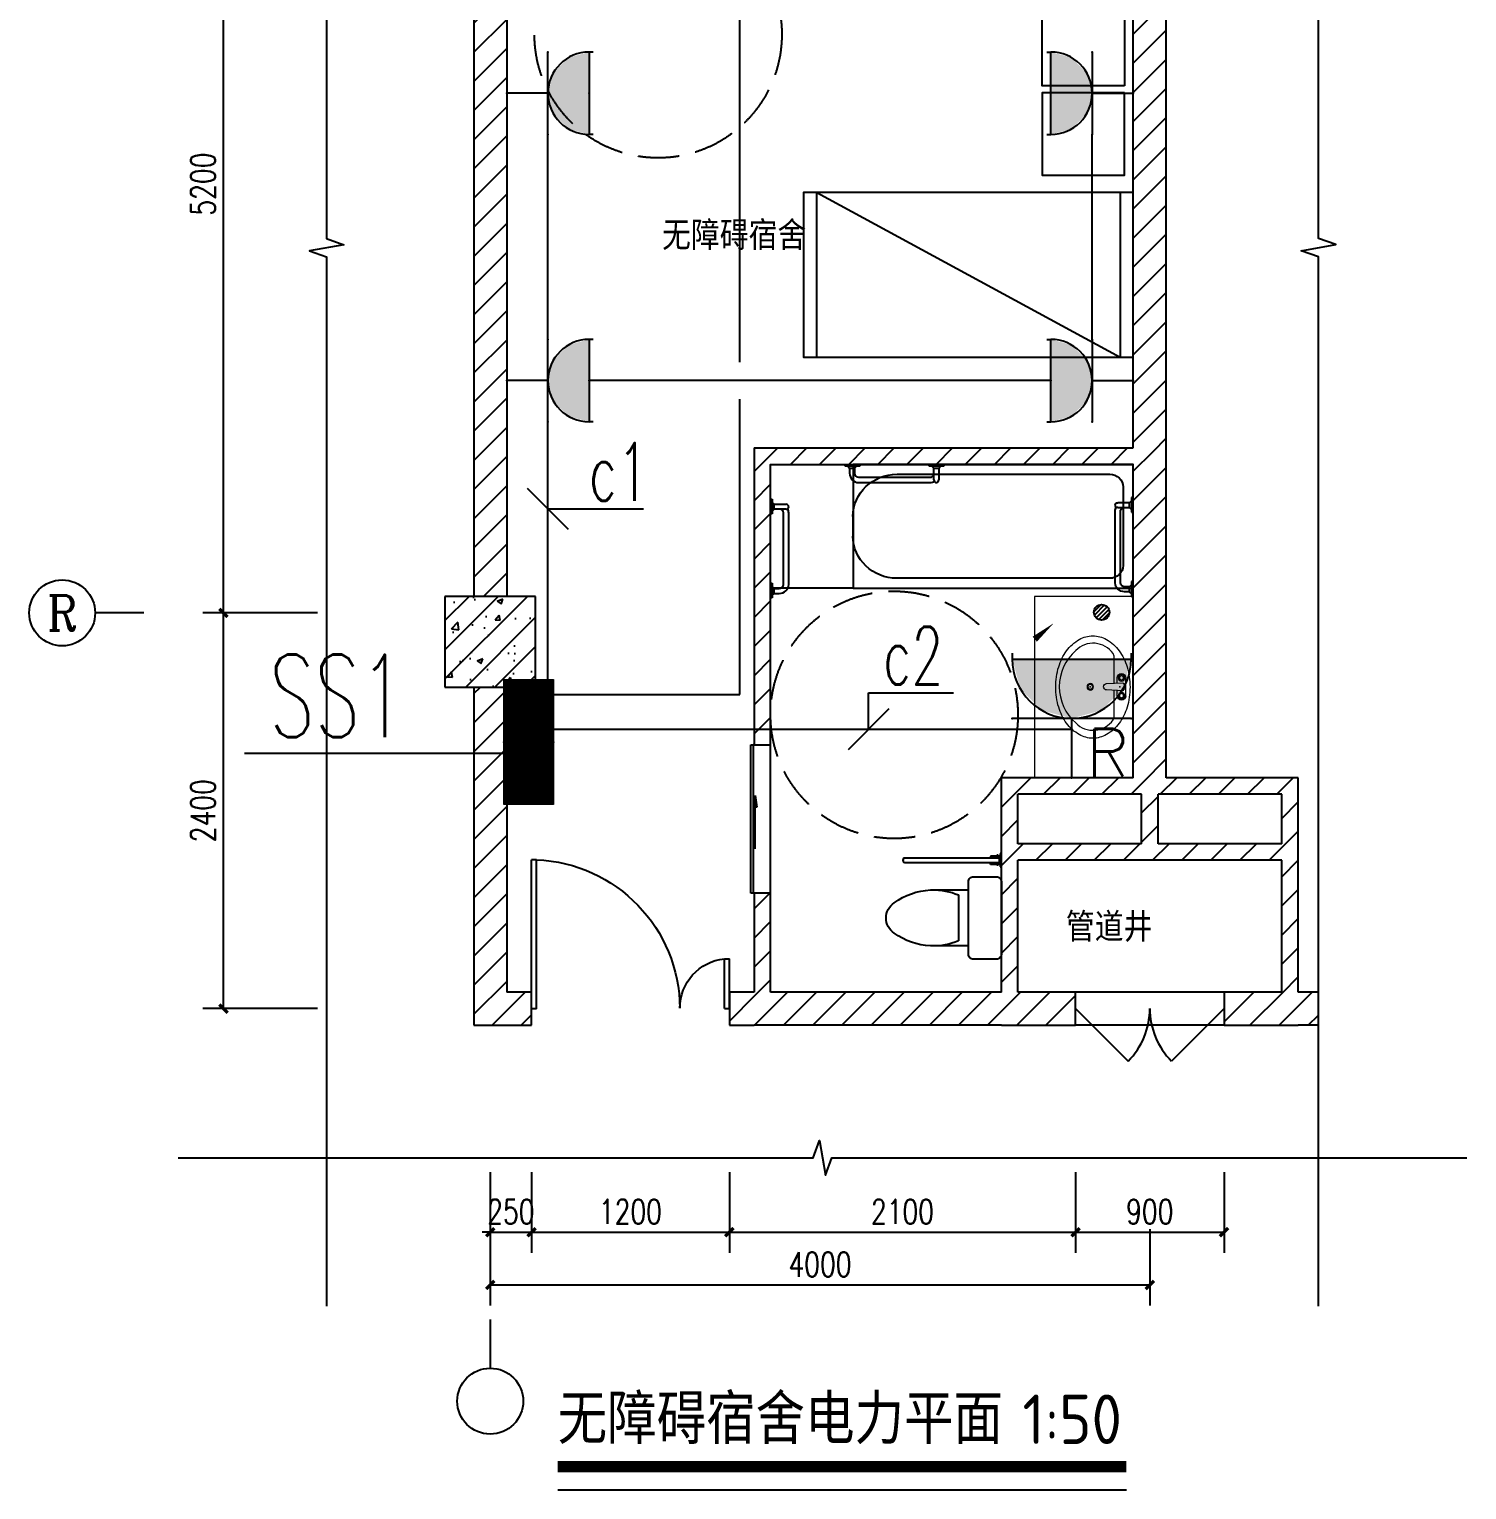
# Model space of a CAD drawing. Extents: x 1725663 to 4653551, y -550461 to 248782.
# Drawn here: x 2095478 to 2104196, y -62277 to -53420 of the extents above; entities that cross this region are included whole.
import ezdxf
from ezdxf.enums import TextEntityAlignment as Align

# ---------------------------------------------------------------- set-up
doc = ezdxf.new("R2010")
doc.units = 0
doc.header["$LTSCALE"] = 1000
doc.linetypes.add('DASH', pattern=[0.35, 0.25, -0.1])
for name, color, linetype in [('0-底图', 7, 'Continuous'), ('A-WALL-MSNW', 2, 'Continuous'), ('A-WALL-PATT', 252, 'Continuous'), ('AXIS', 3, 'Continuous'), ('AXIS_TEXT', 7, 'Continuous'), ('CLAYER', 7, 'Continuous'), ('COLUMN', 255, 'Continuous'), ('DIM-照明', 3, 'Continuous'), ('DIM-箱柜', 7, 'Continuous'), ('DIM_SYMB', 3, 'Continuous'), ('DOOR_FIRE', 4, 'Continuous'), ('EQUIP-动力', 3, 'Continuous'), ('EQUIP-插座', 3, 'Continuous'), ('EQUIP-箱柜', 3, 'Continuous'), ('EQUIP_地漏', 7, 'Continuous'), ('fur', 253, 'Continuous'), ('PUB_DIM', 3, 'Continuous'), ('PUB_HATCH', 8, 'Continuous'), ('PUB_TEXT', 7, 'Continuous'), ('TEL_SYMB', 3, 'Continuous'), ('WALL', 2, 'Continuous'), ('WINDOW', 4, 'Continuous'), ('WIRE-照明', 6, 'Continuous'), ('洁具', 213, 'Continuous')]:
    doc.layers.add(name, color=color, linetype=linetype)
doc.layers.add('LVTRY', color=6, linetype='Continuous', lineweight=9)
doc.styles.add('_TCH_AXIS', font='COMPLEX', dxfattribs={"bigfont": 'GBCBIG'})
doc.styles.add('_TCH_DIM_T3', font='SIMPLEX', dxfattribs={"width": 0.75, "bigfont": 'HZTXT'})
doc.styles.add('_TEL_DIM', font='SIMPLEX', dxfattribs={"width": 0.8, "height": 3.5, "bigfont": 'HZTXT'})
doc.styles.get("Standard").update_dxf_attribs({"font": 'geniso.shx', "bigfont": 'hztxt.shx'})
doc.dimstyles.new('_TCH_ARCH&&50', dxfattribs={"dimtxt": 148.75, "dimasz": 50, "dimexe": 125, "dimexo": 150, "dimgap": 50, "dimtad": 1, "dimdec": 0, "dimzin": 0, "dimdsep": 46, "dimtxsty": '_TCH_DIM_T3', "dimblk": 'ARCHTICK', "dimcen": 0.09, "dimclrt": 7, "dimazin": 2, "dimtfac": 1, "dimtdec": 0, "dimtix": 1, "dimtmove": 2, "dimatfit": 3, "dimfxl": 1, "dimtolj": 1, "dimtzin": 0, "dimarcsym": 0})
pattern_1 = [(45, (406116.53, 820827.46), (-88.388383, 88.388383), [])]

# ---------------------------------------------------------------- blocks, each defined once
blk = doc.blocks.new('$TwtSys$00000141')
for p, q in [((-94, 8), (-10, 92)), ((-94, 8), (-10, 92)), ((-87, -35), (35, 87)), ((-87, -35), (35, 87)), ((-66, -66), (66, 66)), ((-66, -66), (66, 66)), ((-32, -87), (88, 33)), ((-32, -87), (88, 33)), ((11, -92), (92, -11)), ((11, -92), (92, -11))]:
    blk.add_line(p, q)
blk.add_circle((0, 0), 94)
blk.add_circle((0, 0), 94)
blk = doc.blocks.new('_ArchTick')
at = {"color": 0, "linetype": 'ByBlock', "const_width": 0.4}
blk.add_lwpolyline([(-0.5, -0.5), (0.5, 0.5)], dxfattribs=at)
blk = doc.blocks.new('*D1317')
at = {"layer": 'Defpoints', "color": 0, "transparency": 16777216}
for p in [(1925396.6, -64441.5), (1925646.6, -64441.5), (1925646.6, -64955.2)]:
    blk.add_point(p, dxfattribs=at)
at = {"layer": 'PUB_DIM', "color": 0, "lineweight": -2, "transparency": 16777216}
for p, q in [((1925396.6, -64591.5), (1925396.6, -65080.2)), ((1925646.6, -64591.5), (1925646.6, -65080.2)), ((1925396.6, -64955.2), (1925346.6, -64955.2)), ((1925396.6, -64955.2), (1925646.6, -64955.2)), ((1925646.6, -64955.2), (1925696.6, -64955.2))]:
    blk.add_line(p, q, dxfattribs=at)
at = {"layer": 'PUB_DIM', "color": 0, "lineweight": -2, "transparency": 16777216, "xscale": 50, "yscale": 50, "zscale": 50}
blk.add_blockref('_ArchTick', (1925396.6, -64955.2), dxfattribs=at)
at = {"layer": 'PUB_DIM', "color": 0, "lineweight": -2, "transparency": 16777216, "xscale": 50, "yscale": 50, "zscale": 50, "rotation": 180}
blk.add_blockref('_ArchTick', (1925646.6, -64955.2), dxfattribs=at)
at = {"layer": 'PUB_DIM', "color": 7, "transparency": 16777216, "insert": (1925521.6, -64830.8), "char_height": 148.75, "attachment_point": 5, "style": '_TCH_DIM_T3'}
blk.add_mtext('\\A1;250', dxfattribs=at)
blk = doc.blocks.new('*D1318')
at = {"layer": 'Defpoints', "color": 0, "transparency": 16777216}
for p in [(1925646.6, -64441.5), (1926846.6, -64441.5), (1926846.6, -64955.2)]:
    blk.add_point(p, dxfattribs=at)
at = {"layer": 'PUB_DIM', "color": 0, "lineweight": -2, "transparency": 16777216}
for p, q in [((1925646.6, -64591.5), (1925646.6, -65080.2)), ((1926846.6, -64591.5), (1926846.6, -65080.2)), ((1925646.6, -64955.2), (1926846.6, -64955.2))]:
    blk.add_line(p, q, dxfattribs=at)
at = {"layer": 'PUB_DIM', "color": 0, "lineweight": -2, "transparency": 16777216, "xscale": 50, "yscale": 50, "zscale": 50, "rotation": 180}
blk.add_blockref('_ArchTick', (1925646.6, -64955.2), dxfattribs=at)
at = {"layer": 'PUB_DIM', "color": 0, "lineweight": -2, "transparency": 16777216, "xscale": 50, "yscale": 50, "zscale": 50}
blk.add_blockref('_ArchTick', (1926846.6, -64955.2), dxfattribs=at)
at = {"layer": 'PUB_DIM', "color": 7, "transparency": 16777216, "insert": (1926246.6, -64830.8), "char_height": 148.75, "attachment_point": 5, "style": '_TCH_DIM_T3'}
blk.add_mtext('\\A1;1200', dxfattribs=at)
blk = doc.blocks.new('*D1319')
at = {"layer": 'Defpoints', "color": 0, "transparency": 16777216}
for p in [(1926846.6, -64441.5), (1928946.6, -64441.5), (1928946.6, -64955.2)]:
    blk.add_point(p, dxfattribs=at)
at = {"layer": 'PUB_DIM', "color": 0, "lineweight": -2, "transparency": 16777216}
for p, q in [((1926846.6, -64591.5), (1926846.6, -65080.2)), ((1928946.6, -64591.5), (1928946.6, -65080.2)), ((1926846.6, -64955.2), (1928946.6, -64955.2))]:
    blk.add_line(p, q, dxfattribs=at)
at = {"layer": 'PUB_DIM', "color": 0, "lineweight": -2, "transparency": 16777216, "xscale": 50, "yscale": 50, "zscale": 50, "rotation": 180}
blk.add_blockref('_ArchTick', (1926846.6, -64955.2), dxfattribs=at)
at = {"layer": 'PUB_DIM', "color": 0, "lineweight": -2, "transparency": 16777216, "xscale": 50, "yscale": 50, "zscale": 50}
blk.add_blockref('_ArchTick', (1928946.6, -64955.2), dxfattribs=at)
at = {"layer": 'PUB_DIM', "color": 7, "transparency": 16777216, "insert": (1927896.6, -64830.8), "char_height": 148.75, "attachment_point": 5, "style": '_TCH_DIM_T3'}
blk.add_mtext('\\A1;2100', dxfattribs=at)
blk = doc.blocks.new('*D1320')
at = {"layer": 'Defpoints', "color": 0, "transparency": 16777216}
for p in [(1928946.6, -64441.5), (1929846.6, -64441.5), (1929846.6, -64955.2)]:
    blk.add_point(p, dxfattribs=at)
at = {"layer": 'PUB_DIM', "color": 0, "lineweight": -2, "transparency": 16777216}
for p, q in [((1928946.6, -64591.5), (1928946.6, -65080.2)), ((1929846.6, -64591.5), (1929846.6, -65080.2)), ((1928946.6, -64955.2), (1929846.6, -64955.2))]:
    blk.add_line(p, q, dxfattribs=at)
at = {"layer": 'PUB_DIM', "color": 0, "lineweight": -2, "transparency": 16777216, "xscale": 50, "yscale": 50, "zscale": 50, "rotation": 180}
blk.add_blockref('_ArchTick', (1928946.6, -64955.2), dxfattribs=at)
at = {"layer": 'PUB_DIM', "color": 0, "lineweight": -2, "transparency": 16777216, "xscale": 50, "yscale": 50, "zscale": 50}
blk.add_blockref('_ArchTick', (1929846.6, -64955.2), dxfattribs=at)
at = {"layer": 'PUB_DIM', "color": 7, "transparency": 16777216, "insert": (1929396.6, -64830.8), "char_height": 148.75, "attachment_point": 5, "style": '_TCH_DIM_T3'}
blk.add_mtext('\\A1;900', dxfattribs=at)
blk = doc.blocks.new('*D1327')
at = {"layer": 'Defpoints', "color": 0, "transparency": 16777216}
for p in [(1925396.6, -64786.3), (1929396.6, -64786.3), (1929396.6, -65274.8)]:
    blk.add_point(p, dxfattribs=at)
at = {"layer": 'PUB_DIM', "color": 0, "lineweight": -2, "transparency": 16777216}
for p, q in [((1925396.6, -64936.3), (1925396.6, -65399.8)), ((1929396.6, -64936.3), (1929396.6, -65399.8)), ((1925396.6, -65274.8), (1929396.6, -65274.8))]:
    blk.add_line(p, q, dxfattribs=at)
at = {"layer": 'PUB_DIM', "color": 0, "lineweight": -2, "transparency": 16777216, "xscale": 50, "yscale": 50, "zscale": 50, "rotation": 180}
blk.add_blockref('_ArchTick', (1925396.6, -65274.8), dxfattribs=at)
at = {"layer": 'PUB_DIM', "color": 0, "lineweight": -2, "transparency": 16777216, "xscale": 50, "yscale": 50, "zscale": 50}
blk.add_blockref('_ArchTick', (1929396.6, -65274.8), dxfattribs=at)
at = {"layer": 'PUB_DIM', "color": 7, "transparency": 16777216, "insert": (1927396.6, -65150.4), "char_height": 148.75, "attachment_point": 5, "style": '_TCH_DIM_T3'}
blk.add_mtext('\\A1;4000', dxfattribs=at)
blk = doc.blocks.new('*D1328')
at = {"layer": 'Defpoints', "color": 0, "transparency": 16777216}
for p in [(1923778.7, -61199.4), (1924498, -61199.4), (1924498, -63599.4)]:
    blk.add_point(p, dxfattribs=at)
at = {"layer": 'PUB_DIM', "color": 0, "lineweight": -2, "transparency": 16777216}
for p, q in [((1924348, -61199.4), (1923653.7, -61199.4)), ((1923778.7, -63599.4), (1923778.7, -61199.4)), ((1924348, -63599.4), (1923653.7, -63599.4))]:
    blk.add_line(p, q, dxfattribs=at)
at = {"layer": 'PUB_DIM', "color": 0, "lineweight": -2, "transparency": 16777216, "xscale": 50, "yscale": 50, "zscale": 50}
for p, rotation in [((1923778.7, -61199.4), 90), ((1923778.7, -63599.4), 270)]:
    blk.add_blockref('_ArchTick', p, dxfattribs=dict(at, rotation=rotation))
at = {"layer": 'PUB_DIM', "color": 7, "transparency": 16777216, "insert": (1923654.3, -62399.4), "char_height": 148.75, "attachment_point": 5, "rotation": 90, "style": '_TCH_DIM_T3'}
blk.add_mtext('\\A1;2400', dxfattribs=at)
blk = doc.blocks.new('*D1329')
at = {"layer": 'Defpoints', "color": 0, "transparency": 16777216}
for p in [(1923778.7, -55999.4), (1924498, -55999.4), (1924498, -61199.4)]:
    blk.add_point(p, dxfattribs=at)
at = {"layer": 'PUB_DIM', "color": 0, "lineweight": -2, "transparency": 16777216}
for p, q in [((1924348, -55999.4), (1923653.7, -55999.4)), ((1923778.7, -61199.4), (1923778.7, -55999.4)), ((1924348, -61199.4), (1923653.7, -61199.4))]:
    blk.add_line(p, q, dxfattribs=at)
at = {"layer": 'PUB_DIM', "color": 0, "lineweight": -2, "transparency": 16777216, "xscale": 50, "yscale": 50, "zscale": 50}
for p, rotation in [((1923778.7, -55999.4), 90), ((1923778.7, -61199.4), 270)]:
    blk.add_blockref('_ArchTick', p, dxfattribs=dict(at, rotation=rotation))
at = {"layer": 'PUB_DIM', "color": 7, "transparency": 16777216, "insert": (1923654.3, -58599.4), "char_height": 148.75, "attachment_point": 5, "rotation": 90, "style": '_TCH_DIM_T3'}
blk.add_mtext('\\A1;5200', dxfattribs=at)
blk = doc.blocks.new('$DorLib2D$00000116')
at = {"color": 0}
for p, q in [((-0.5, 0), (-0.1464, 0.3536)), ((0.5, 0), (0.1464, 0.3536))]:
    blk.add_line(p, q, dxfattribs=at)
for centre, start, end in [((-0.5, 0), 0, 45), ((0.5, 0), 135, 180)]:
    blk.add_arc(centre, 0.5, start, end, dxfattribs=at)
blk = doc.blocks.new('$plan$00002936')
at = {"layer": '洁具'}
for p, q in [((-44.8, 0), (44.8, 0)), ((44.8, 0), (44.8, -10.3)), ((-555.2, 0), (-465.5, 0)), ((-555.2, -10.3), (-555.2, 0)), ((-465.5, -10.3), (-555.2, -10.3)), ((-538.5, -10.3), (-527.3, -22.3)), ((-527.3, -22.3), (-497.4, -22.3)), ((-527.3, -22.3), (-527.3, -52.7)), ((-497.4, -22.3), (-486.1, -10.3)), ((-497.4, -22.3), (-497.4, -52.7)), ((-473.9, -77.9), (-38.4, -77.9)), ((-465.5, 0), (-465.5, -10.3)), ((-44.8, -10.3), (-44.8, 0)), ((44.8, -10.3), (-44.8, -10.3)), ((-28.1, -10.3), (-16.9, -22.3)), ((-16.9, -22.3), (13, -22.3)), ((-16.9, -94), (-16.9, -22.3)), ((13, -22.3), (24.3, -10.3)), ((13, -22.3), (13, -94)), ((-473.9, -110), (-38.4, -110)), ((-1.9, -110), (-1.9, -110))]:
    blk.add_line(p, q, dxfattribs=at)
for centre, major_axis, start_param, end_param in [((-473.9, -52.7), (0, 57.3), 1.570798, 3.141592), ((-473.9, -52.7), (0, 25.2), 1.570801, 3.141589), ((-38.4, -52.7), (0, 25.2), 3.141577, 4.303054), ((-38.4, -52.7), (0, 57.3), 3.141596, 3.619177), ((-1.9, -94), (0, 16), 1.570785, 3.141583), ((-1.9, -94), (0, 16), 3.141592, 4.71239)]:
    blk.add_ellipse(centre, major_axis=major_axis, ratio=0.931835, start_param=start_param, end_param=end_param, dxfattribs=at)
blk = doc.blocks.new('$DorLib2D$00000225')
at = {"color": 0}
for p, q in [((0.475, -0.0014), (0.475, 0.7521)), ((0.475, 0.7521), (0.5, 0.7521)), ((0.5, -0.0014), (0.5, 0.7521)), ((-0.5, 0), (-0.5, 0.252)), ((-0.475, 0.252), (-0.5, 0.252)), ((-0.475, 0), (-0.475, 0.252)), ((-0.475, 0), (-0.5, 0)), ((0.475, -0.0014), (0.5, -0.0014))]:
    blk.add_line(p, q, dxfattribs=at)
for centre, radius, start, end in [((0.5046, -0.0019), 0.7546, 92.24927, 179.72377), ((-0.5008, 0.0026), 0.2508, 359.78987, 84.09744)]:
    blk.add_arc(centre, radius, start, end, dxfattribs=at)
blk = doc.blocks.new('$lvtry$00000196')
at = {"color": 0}
for points in [[(219.4, -384.7, 0.106486), (288.5, -307.6, 0.130324), (310.3, -225.4, 0.130324), (288.5, -143.1, 0.106486), (219.4, -66, 0.084172), (122.7, -18.1, 0.073176), (0, 0, 0.073176), (-122.7, -18.1, 0.084172), (-219.4, -66, 0.106486), (-288.5, -143.1, 0.130324), (-310.3, -225.4, 0.130324), (-288.5, -307.6, 0.106486), (-219.4, -384.7, 0.084172), (-122.7, -432.7, 0.073176), (0, -450.7, 0.073176), (122.7, -432.7, 0.084172)], [(-21.8, -44.3), (-17.3, -142, 1), (21, -142), (25.6, -44.3, 0.493794)]]:
    blk.add_lwpolyline(points, format="xyb", close=True, dxfattribs=at)
for points in [[(-52.4, -25.1), (56.2, -25.1)], [(-52.4, -78), (-20.3, -78)], [(24, -78), (56.2, -78)]]:
    blk.add_lwpolyline(points, dxfattribs=at)
for points in [[(-217.8, -329.4, -0.467303), (-199.2, -102.7, -0.154885), (-179, -96.3), (-17.3, -96.3, -0.154885)], [(21, -96.3), (182.8, -96.3, -0.154885), (203, -102.7, -0.467303), (221.6, -329.4, -0.210278), (1.9, -429.5, -0.210278), (-217.8, -329.4, -0.467303)]]:
    blk.add_lwpolyline(points, format="xyb", dxfattribs=at)
for centre, radius in [((-52.4, -51.6), 19.4), ((-52.4, -51.6), 12.6), ((56.2, -51.6), 19.4), ((56.2, -51.6), 12.6), ((1.9, -241), 19.7), ((1.9, -241), 14.7)]:
    blk.add_circle(centre, radius, dxfattribs=at)
for centre, start, end in [((-52.4, -51.6), 90, 270), ((56.2, -51.6), 270, 90)]:
    blk.add_arc(centre, 26.5, start, end, dxfattribs=at)
for p in [(1.9, -62.4), (1.9, -241)]:
    blk.add_point(p, dxfattribs=at)
blk = doc.blocks.new('$plan$00002967')
at = {"layer": '洁具'}
for p, q in [((1348.8, -59.7), (134, -59.7)), ((58.6, -136.4), (58.6, -613.6)), ((1599.9, -434.7), (1599.9, -315.3)), ((134, -690.3), (1348.8, -690.3))]:
    blk.add_line(p, q, dxfattribs=at)
blk.add_lwpolyline([(0, -750), (0, 0), (1599.9, 0), (1599.9, -750)], close=True, dxfattribs=at)
for centre, major_axis, start_param, end_param in [((134, -136.4), (0, 76.7), 0, 1.570796), ((1348.8, -315.3), (0, 255.7), -1.570796, 0), ((201, -375), (0, 42.6), 1.570796326795708, 7.853981633975295), ((1348.8, -434.7), (0, 255.7), 3.141593, 4.712389), ((134, -613.6), (0, 76.7), 1.570796, 3.141593)]:
    blk.add_ellipse(centre, major_axis=major_axis, ratio=0.98237, start_param=start_param, end_param=end_param, dxfattribs=at)
blk = doc.blocks.new('$plan$00002937')
at = {"layer": '洁具'}
for p, q in [((-12.4, 13.3), (-585, 13.3)), ((-67, 25.5), (-67, 16.3)), ((-8.3, 25.5), (-67, 25.5)), ((-67, 16.3), (-8.3, 16.3)), ((-27.9, 30.5), (-27.9, 25.5)), ((-19.7, 30.5), (-27.9, 30.5)), ((-27.9, 25.5), (-19.7, 25.5)), ((-19.7, 25.5), (-19.7, 30.5)), ((-12.4, -13.3), (-12.4, 13.3)), ((-8.3, 40), (-8.3, -40)), ((0, 40), (-8.3, 40)), ((-8.3, 16.3), (-8.3, 25.5)), ((0, -40), (0, 40)), ((-585, -13.3), (-12.4, -13.3)), ((-67, -25.5), (-67, -16.3)), ((-67, -16.3), (-8.3, -16.3)), ((-8.3, -25.5), (-67, -25.5)), ((-27.9, -30.5), (-27.9, -25.5)), ((-27.9, -25.5), (-19.7, -25.5)), ((-19.7, -30.5), (-27.9, -30.5)), ((-19.7, -25.5), (-19.7, -30.5)), ((-8.3, -16.3), (-8.3, -25.5)), ((-8.3, -40), (0, -40))]:
    blk.add_line(p, q, dxfattribs=at)
blk.add_ellipse((-585, 0), major_axis=(0, -13.3), ratio=0.97507, start_param=3.141592, end_param=6.283185, dxfattribs=at)
blk = doc.blocks.new('$plan$00002826')
at = {"layer": '洁具', "color": 7}
blk.add_line((-260.4, -139.7), (-260.4, 139.7), dxfattribs=at)
at = {"layer": '洁具'}
blk.add_line((-200, 169.7), (-200, -169.7), dxfattribs=at)
blk.add_lwpolyline([(-650.1, 91.6, 0.537872), (-650.1, -91.6, 0.149947), (-430.4, -169.7), (-200, -169.7), (-200, -220, 0.414214), (-170, -250), (-30, -250, 0.414214), (0, -220), (0, 220, 0.414214), (-30, 250), (-170, 250, 0.414214), (-200, 220), (-200, 169.7), (-430.4, 169.7, 0.149947)], format="xyb", close=True, dxfattribs=at)
at = {"layer": '洁具', "color": 7}
for centre, start, end in [((-412.8, -227.4), 67.45048, 91.47253), ((-412.8, 227.4), 268.63393, 292.54952)]:
    blk.add_arc(centre, 397.5, start, end, dxfattribs=at)
blk = doc.blocks.new('$DorLib2D$00000129')
at = {"color": 0, "linetype": 'Continuous'}
for p, q in [((-0.5, 0.545), (-0.5, 0.6866)), ((-0.5, 0.6866), (0.5, 0.6866)), ((0.5, 0.6866), (0.5, 0.545)), ((0.5, 0.545), (-0.5, 0.545)), ((-0.5, 0.5), (-0.5, 0.545)), ((0.5, 0.5), (0.5, 0.545)), ((-0.2, 0.4375), (0.1584, 0.4375)), ((0.1584, 0.4375), (0.0804, 0.3408)), ((0.0804, 0.3408), (0.0804, 0.4375))]:
    blk.add_line(p, q, dxfattribs=at)
blk = doc.blocks.new('$plan$00002356')
at = {"layer": 'fur'}
for p, q in [((0, -1920), (1000, -80)), ((0, -80), (1000, -80)), ((1000, -1920), (0, -1920))]:
    blk.add_line(p, q, dxfattribs=at)
blk.add_lwpolyline([(0, 0), (0, -2000), (1000, -2000), (1000, 0)], close=True, dxfattribs=at)
blk = doc.blocks.new('$equip$00001237')
for p, q in [((-0.5, 1.05), (-0.5, 1)), ((-0.5, 1), (0.5, 1)), ((0.5, 1.05), (0.5, 1)), ((0.5, 0.5), (-0.5, 0.5)), ((0, 0.5), (0, 0))]:
    blk.add_line(p, q)
blk.add_arc((0, 1), 0.5, 180, 0)
for p in [(0, 1), (-0.5, 0.5), (0.5, 0.5), (0, 0)]:
    blk.add_point(p)
for points in [[(0.433, 0.75), (-0.433, 0.75), (0.5, 1), (-0.5, 1)], [(0.25, 0.567), (-0.25, 0.567), (0.433, 0.75), (-0.433, 0.75)], [(0, 0.5), (0, 0.5), (0.25, 0.567), (-0.25, 0.567)]]:
    blk.add_solid(points)
at = {"flags": 9}
blk.add_attdef('A', (0, 0), '', height=0.00002, dxfattribs=at)
blk = doc.blocks.new('$equip$00001764')
for p, q in [((-0.5, 1.05), (-0.5, 1)), ((-0.5, 1), (0.5, 1)), ((0.5, 1.05), (0.5, 1)), ((0.5, 0.5), (-0.5, 0.5)), ((0, 0.5), (0, 0))]:
    blk.add_line(p, q)
blk.add_arc((0, 1), 0.5, 180, 0)
for p in [(-0.5, 0.5), (0.5, 0.5), (0, 0)]:
    blk.add_point(p)
for points in [[(0.433, 0.75), (-0.433, 0.75), (0.5, 1), (-0.5, 1)], [(0.25, 0.567), (-0.25, 0.567), (0.433, 0.75), (-0.433, 0.75)], [(0, 0.5), (0, 0.5), (0.25, 0.567), (-0.25, 0.567)]]:
    blk.add_solid(points)
at = {"color": 7, "style": '_TEL_DIM'}
blk.add_attdef('$TEXT$', text='', height=0.4, dxfattribs=at).set_placement((0.303, 0.211), align=Align.MIDDLE_CENTER)
at = {"color": 7, "style": '_TEL_DIM', "flags": 1}
blk.add_attdef('A', text='', height=0.00002, dxfattribs=at).set_placement((0, 0), align=Align.MIDDLE_CENTER)
blk = doc.blocks.new('*X490')
at = {"color": 0}
for p, q in [((-250, 32.8), (-82.8, 200)), ((-250, 68.2), (-118.2, 200)), ((-250, 103.6), (-153.6, 200)), ((-250, 138.9), (-188.9, 200)), ((-250, 174.3), (-224.3, 200)), ((-247.5, 0), (-47.5, 200)), ((-212.1, 0), (-12.1, 200)), ((-176.8, 0), (23.2, 200)), ((-141.4, 0), (58.6, 200)), ((-106.1, 0), (93.9, 200)), ((-70.7, 0), (129.3, 200)), ((-35.4, 0), (164.6, 200)), ((0, 0), (200, 200)), ((35.4, 0), (235.4, 200)), ((70.7, 0), (250, 179.3)), ((106.1, 0), (250, 143.9)), ((141.4, 0), (250, 108.6)), ((176.8, 0), (250, 73.2)), ((212.1, 0), (250, 37.9)), ((247.5, 0), (250, 2.5))]:
    blk.add_line(p, q, dxfattribs=at)
blk = doc.blocks.new('$equip$00002943')
for p, q in [((-0.75, 0.6), (-0.75, 0)), ((0.75, 0.6), (-0.75, 0.6)), ((0.75, 0), (0.75, 0.6)), ((-0.75, 0), (0.75, 0))]:
    blk.add_line(p, q)
for points, const_width in [([(-0.75, 0.3), (0.75, 0.3)], 0.6), ([(-0.75, 0.6), (-0.75, 0), (0.75, 0), (0.75, 0.6), (-0.75, 0.6), (-0.75, 0)], 0.02)]:
    blk.add_lwpolyline(points, dxfattribs=dict(const_width=const_width))
for p in [(0, 0.6), (-0.75, 0.3), (0.75, 0.3), (0, 0)]:
    blk.add_point(p)
at = {"xscale": 0.00300000000061118, "yscale": 0.00300000000061118, "zscale": 0.00300000000061118}
blk.add_blockref('*X490', (0, 0), dxfattribs=at)
at = {"color": 7, "style": '_TEL_DIM', "flags": 1}
for tag in ['A', 'REMARK']:
    blk.add_attdef(tag, text='', height=0.00002, dxfattribs=at).set_placement((0, 0), align=Align.MIDDLE_CENTER)
blk = doc.blocks.new('gfhjgj')
at = {"layer": 'A-WALL-PATT'}
h = blk.add_hatch(dxfattribs=at)
h.set_pattern_fill('普通砖', color=256, scale=50, style=0)
h.set_pattern_definition(pattern_1)
h.paths.add_polyline_path([(1929363.2, -60232.7), (1929496.6, -60199.4), (1929496.6, -56149.4), (1929396.6, -56032.7), (1929296.6, -56149.4), (1929296.6, -60199.4)])
h = blk.add_hatch(dxfattribs=at)
h.set_pattern_fill('普通砖', color=256, scale=50, style=0)
h.set_pattern_definition(pattern_1)
h.paths.add_polyline_path([(1925296.6, -61099.4), (1925496.6, -61099.4), (1925496.6, -56449.4), (1925296.6, -56449.4)])
h = blk.add_hatch(dxfattribs=at)
h.set_pattern_fill('普通砖', color=256, scale=50, style=0)
h.set_pattern_definition(pattern_1)
h.paths.add_polyline_path([(1926996.6, -60199.4), (1927096.6, -60299.4), (1929296.6, -60299.4), (1929363.2, -60232.7), (1929296.6, -60199.4)])
h = blk.add_hatch(dxfattribs=at)
h.set_pattern_fill('普通砖', color=256, scale=50, style=0)
h.set_pattern_definition(pattern_1)
h.paths.add_polyline_path([(1926996.6, -60199.4), (1926996.6, -61999.4), (1927096.6, -61999.4), (1927096.6, -60299.4)])
h = blk.add_hatch(dxfattribs=at)
h.set_pattern_fill('普通砖', color=256, scale=50, style=0)
h.set_pattern_definition(pattern_1)
h.paths.add_polyline_path([(1929396.6, -62249.4), (1929496.6, -62199.4), (1929496.6, -60199.4), (1929363.2, -60232.7), (1929296.6, -60299.4), (1929296.6, -62199.4)])
h = blk.add_hatch(dxfattribs=at)
h.set_pattern_fill('普通砖', color=256, scale=50, style=0)
h.set_pattern_definition(pattern_1)
h.paths.add_polyline_path([(1925496.6, -61649.4), (1925296.6, -61649.4), (1925296.6, -63699.4), (1925496.6, -63499.4)])
h = blk.add_hatch(dxfattribs=at)
h.set_pattern_fill('普通砖', color=256, scale=50, style=0)
h.set_pattern_definition(pattern_1)
h.paths.add_polyline_path([(1929396.6, -62249.4), (1929296.6, -62199.4), (1928496.6, -62199.4), (1928596.6, -62299.4), (1929346.6, -62299.4)])
h = blk.add_hatch(dxfattribs=at)
h.set_pattern_fill('普通砖', color=256, scale=50, style=0)
h.set_pattern_definition(pattern_1)
h.paths.add_polyline_path([(1928563.2, -62666), (1928596.6, -62599.4), (1928596.6, -62299.4), (1928496.6, -62199.4), (1928496.6, -62699.4)])
h = blk.add_hatch(dxfattribs=at)
h.set_pattern_fill('普通砖', color=256, scale=50, style=0)
h.set_pattern_definition(pattern_1)
h.paths.add_polyline_path([(1929396.6, -62632.7), (1929446.6, -62599.4), (1929446.6, -62299.4), (1929396.6, -62249.4), (1929346.6, -62299.4), (1929346.6, -62599.4)])
h = blk.add_hatch(dxfattribs=at)
h.set_pattern_fill('普通砖', color=256, scale=50, style=0)
h.set_pattern_definition(pattern_1)
h.paths.add_polyline_path([(1930196.6, -62299.4), (1930296.6, -62199.4), (1929496.6, -62199.4), (1929396.6, -62249.4), (1929446.6, -62299.4)])
h = blk.add_hatch(dxfattribs=at)
h.set_pattern_fill('普通砖', color=256, scale=50, style=0)
h.set_pattern_definition(pattern_1)
h.paths.add_polyline_path([(1930229.9, -62666), (1930296.6, -62699.4), (1930296.6, -62199.4), (1930196.6, -62299.4), (1930196.6, -62599.4)])
h = blk.add_hatch(dxfattribs=at)
h.set_pattern_fill('普通砖', color=256, scale=50, style=0)
h.set_pattern_definition(pattern_1)
h.paths.add_polyline_path([(1929396.6, -62632.7), (1929346.6, -62599.4), (1928596.6, -62599.4), (1928563.2, -62666), (1928596.6, -62699.4), (1929396.6, -62699.4)])
h = blk.add_hatch(dxfattribs=at)
h.set_pattern_fill('普通砖', color=256, scale=50, style=0)
h.set_pattern_definition(pattern_1)
h.paths.add_polyline_path([(1930229.9, -62666), (1930196.6, -62599.4), (1929446.6, -62599.4), (1929396.6, -62632.7), (1929396.6, -62699.4), (1930196.6, -62699.4)])
h = blk.add_hatch(dxfattribs=at)
h.set_pattern_fill('普通砖', color=256, scale=50, style=0)
h.set_pattern_definition(pattern_1)
h.paths.add_polyline_path([(1928529.9, -63566), (1928596.6, -63499.4), (1928596.6, -62699.4), (1928563.2, -62666), (1928496.6, -62699.4), (1928496.6, -63499.4)])
h = blk.add_hatch(dxfattribs=at)
h.set_pattern_fill('普通砖', color=256, scale=50, style=0)
h.set_pattern_definition(pattern_1)
h.paths.add_polyline_path([(1930263.2, -63566), (1930296.6, -63499.4), (1930296.6, -62699.4), (1930229.9, -62666), (1930196.6, -62699.4), (1930196.6, -63499.4)])
h = blk.add_hatch(dxfattribs=at)
h.set_pattern_fill('普通砖', color=256, scale=50, style=0)
h.set_pattern_definition(pattern_1)
h.paths.add_polyline_path([(1927096.6, -63499.4), (1927096.6, -62899.4), (1926996.6, -62899.4), (1926996.6, -63499.4), (1927029.9, -63566)])
h = blk.add_hatch(dxfattribs=at)
h.set_pattern_fill('普通砖', color=256, scale=50, style=0)
h.set_pattern_definition(pattern_1)
h.paths.add_polyline_path([(1925296.6, -63699.4), (1925646.6, -63699.4), (1925646.6, -63499.4), (1925496.6, -63499.4)])
h = blk.add_hatch(dxfattribs=at)
h.set_pattern_fill('普通砖', color=256, scale=50, style=0)
h.set_pattern_definition(pattern_1)
h.paths.add_polyline_path([(1926996.6, -63499.4), (1926846.6, -63499.4), (1926846.6, -63699.4), (1926996.6, -63699.4), (1927029.9, -63566)])
h = blk.add_hatch(dxfattribs=at)
h.set_pattern_fill('普通砖', color=256, scale=50, style=0)
h.set_pattern_definition(pattern_1)
h.paths.add_polyline_path([(1928529.9, -63566), (1928496.6, -63499.4), (1927096.6, -63499.4), (1927029.9, -63566), (1926996.6, -63699.4), (1928496.6, -63699.4)])
h = blk.add_hatch(dxfattribs=at)
h.set_pattern_fill('普通砖', color=256, scale=50, style=0)
h.set_pattern_definition(pattern_1)
h.paths.add_polyline_path([(1928496.6, -63699.4), (1928946.6, -63699.4), (1928946.6, -63499.4), (1928596.6, -63499.4), (1928529.9, -63566)])
h = blk.add_hatch(dxfattribs=at)
h.set_pattern_fill('普通砖', color=256, scale=50, style=0)
h.set_pattern_definition(pattern_1)
h.paths.add_polyline_path([(1930196.6, -63499.4), (1929846.6, -63499.4), (1929846.6, -63699.4), (1930296.6, -63699.4), (1930263.2, -63566)])
h = blk.add_hatch(dxfattribs=at)
h.set_pattern_fill('普通砖', color=256, scale=50, style=0)
h.set_pattern_definition(pattern_1)
h.paths.add_polyline_path([(1930418.9, -63499.4), (1930296.6, -63499.4), (1930263.2, -63566), (1930296.6, -63699.4), (1930418.9, -63699.4)])
at = {"layer": 'PUB_HATCH'}
h = blk.add_hatch(dxfattribs=at)
h.set_pattern_fill('钢筋混凝土', color=256, scale=50, style=0)
h.set_pattern_definition([(45, (406116.53, 820737.71), (-88.388348, 88.388348), []), (50, (406116.53, 820737.7), (358.63009, -31.376067), [37.5, -412.5]), (355, (406116.53, 820737.7), (-69.37567, 376.09607), [30, -330]), (100.4514, (406146.4, 820735.1), (289.25469, 344.71977), [31.870095, -350.571056]), (46.1842, (406116.53, 820837.7), (533.62052, -82.75951), [56.25, -618.75]), (96.6356, (406161, 820830.8), (467.33135, 487.05894), [47.80514, -525.8565]), (351.1842, (406116.53, 820837.7), (467.33097, 487.0593), [45, -495]), (21, (406166.53, 820812.7), (298.453526, -201.309445), [37.5, -412.5]), (326, (406166.53, 820812.7), (121.657666, 362.57502), [30, -330]), (71.4514, (406191.4, 820795.93), (420.111314, 161.26525), [31.870095, -350.571056]), (37.5, (406116.53, 820737.71), (6.079928, 166.446927), [0, -326, 0, -335, 0, -331.25]), (7.5, (406116.53, 820737.7), (131.534769, 197.205856), [0, -191, 0, -318.5, 0, -126.25]), (327.5, (406005.03, 820737.71), (266.911218, -11.277436), [0, -125, 0, -390, 0, -517.5]), (317.5, (405955.03, 820737.7), (291.593085, 50.05249), [0, -162.5, 0, -259, 0, -367.5])])
h.paths.add_polyline_path([(1925671.6, -61099.4), (1925121.6, -61099.4), (1925121.6, -61649.4), (1925671.6, -61649.4)])
for points in [[(1929243.9, -58003.2), (1928743.9, -58003.2), (1928743.9, -57503.2), (1929243.9, -57503.2)], [(1929243.9, -58045.5), (1928743.9, -58045.5), (1928743.9, -58545.5), (1929243.9, -58545.5)]]:
    blk.add_lwpolyline(points, close=True)
at = {"linetype": 'DASH'}
blk.add_circle((1926414.8, -57690.5), 750, dxfattribs=at)
at = {"layer": 'A-WALL-MSNW', "color": 4, "linetype": 'DASH'}
blk.add_circle((1927846.6, -61818), 750, dxfattribs=at)
at = {"layer": 'AXIS'}
for p, q in [((1923296, -61199.4), (1923000.6, -61199.4)), ((1925396.6, -65484.2), (1925396.6, -65779.6))]:
    blk.add_line(p, q, dxfattribs=at)
for centre in [(1922800.6, -61199.4), (1925396.6, -65979.6)]:
    blk.add_circle(centre, 200, dxfattribs=at)
at = {"layer": 'COLUMN'}
for p, q in [((1925671.6, -61099.4), (1925121.6, -61099.4)), ((1925121.6, -61099.4), (1925121.6, -61649.4)), ((1925671.6, -61649.4), (1925671.6, -61099.4)), ((1925121.6, -61649.4), (1925671.6, -61649.4))]:
    blk.add_line(p, q, dxfattribs=at)
at = {"layer": 'DIM_SYMB'}
for points in [[(1924404.5, -52565.8), (1924404.5, -58928.9), (1924509.5, -58967.1), (1924299.5, -59004.1), (1924404.5, -59041.4), (1924404.5, -65404.4)], [(1930418.9, -65404.4), (1930418.9, -59041.4), (1930313.9, -59003.1), (1930523.9, -58966.1), (1930418.9, -58928.9), (1930418.9, -52565.8)], [(1923504.5, -64504.4), (1927355.5, -64504.4), (1927393.7, -64399.4), (1927430.7, -64609.4), (1927468, -64504.4), (1931318.9, -64504.4)]]:
    blk.add_lwpolyline(points, dxfattribs=at)
blk.add_lwpolyline([(1928304.9, -61690.6, 0, 0, 0), (1928813.7, -61262.2, 0, 40, 0), (1928699, -61358.8, 0, 0, 0)], format="xyseb", dxfattribs=at)
at = {"layer": 'DOOR_FIRE'}
for p, q in [((1929846.6, -63499.4), (1928946.6, -63499.4)), ((1929846.6, -63699.4), (1928946.6, -63699.4))]:
    blk.add_line(p, q, dxfattribs=at)
at = {"layer": 'LVTRY'}
blk.add_lwpolyline([(1929296.6, -62199.4), (1929296.6, -61099.4), (1928696.6, -61099.4), (1928696.6, -62199.4)], close=True, dxfattribs=at)
at = {"layer": 'WALL'}
for p, q in [((1929296.6, -60199.4), (1929296.6, -56149.4)), ((1929496.6, -60199.4), (1929496.6, -56149.4)), ((1925296.6, -56449.4), (1925296.6, -61099.4)), ((1925496.6, -56449.4), (1925496.6, -61099.4)), ((1926996.6, -60199.4), (1929296.6, -60199.4)), ((1926996.6, -60199.4), (1926996.6, -61999.4)), ((1929496.6, -62199.4), (1929496.6, -60199.4)), ((1927096.6, -60299.4), (1929296.6, -60299.4)), ((1927096.6, -61999.4), (1927096.6, -60299.4)), ((1929296.6, -62199.4), (1929296.6, -60299.4)), ((1925296.6, -61649.4), (1925296.6, -63699.4)), ((1925496.6, -61649.4), (1925496.6, -63499.4)), ((1926996.6, -61999.4), (1927096.6, -61999.4)), ((1929296.6, -62199.4), (1928496.6, -62199.4)), ((1928496.6, -62699.4), (1928496.6, -62199.4)), ((1930296.6, -62199.4), (1929496.6, -62199.4)), ((1930296.6, -62699.4), (1930296.6, -62199.4)), ((1929346.6, -62299.4), (1928596.6, -62299.4)), ((1928596.6, -62599.4), (1928596.6, -62299.4)), ((1929346.6, -62599.4), (1929346.6, -62299.4)), ((1930196.6, -62299.4), (1929446.6, -62299.4)), ((1929446.6, -62599.4), (1929446.6, -62299.4)), ((1930196.6, -62599.4), (1930196.6, -62299.4)), ((1929346.6, -62599.4), (1928596.6, -62599.4)), ((1930196.6, -62599.4), (1929446.6, -62599.4)), ((1928496.6, -63499.4), (1928496.6, -62699.4)), ((1929396.6, -62699.4), (1928596.6, -62699.4)), ((1928596.6, -63499.4), (1928596.6, -62699.4)), ((1930196.6, -62699.4), (1929396.6, -62699.4)), ((1930196.6, -63499.4), (1930196.6, -62699.4)), ((1930296.6, -63499.4), (1930296.6, -62699.4)), ((1927096.6, -62899.4), (1926996.6, -62899.4)), ((1926996.6, -62899.4), (1926996.6, -63499.4)), ((1927096.6, -63499.4), (1927096.6, -62899.4)), ((1925646.6, -63499.4), (1925496.6, -63499.4)), ((1925646.6, -63699.4), (1925646.6, -63499.4)), ((1926996.6, -63499.4), (1926846.6, -63499.4)), ((1926846.6, -63499.4), (1926846.6, -63699.4)), ((1928496.6, -63499.4), (1927096.6, -63499.4)), ((1928946.6, -63499.4), (1928596.6, -63499.4)), ((1928946.6, -63699.4), (1928946.6, -63499.4)), ((1930196.6, -63499.4), (1929846.6, -63499.4)), ((1929846.6, -63499.4), (1929846.6, -63699.4)), ((1930418.9, -63499.4), (1930296.6, -63499.4)), ((1930418.9, -63699.4), (1930418.9, -63499.4)), ((1925296.6, -63699.4), (1925646.6, -63699.4)), ((1926846.6, -63699.4), (1926996.6, -63699.4)), ((1928496.6, -63699.4), (1926996.6, -63699.4)), ((1928496.6, -63699.4), (1928946.6, -63699.4)), ((1929846.6, -63699.4), (1930296.6, -63699.4)), ((1930418.9, -63699.4), (1930296.6, -63699.4))]:
    blk.add_line(p, q, dxfattribs=at)
at = {"layer": 'WINDOW'}
blk.add_line((1927096.6, -62899.4), (1927096.6, -61999.4), dxfattribs=at)
at = {"layer": '洁具'}
blk.add_lwpolyline([(1927596.6, -61049.4), (1927096.6, -61049.4), (1927096.6, -60299.4), (1927596.6, -60299.4)], close=True, dxfattribs=at)
for name, p, rotation in [('$plan$00002356', (1929296.6, -58649.4), 270), ('$plan$00002936', (1927096.6, -60554), 90)]:
    blk.add_blockref(name, p, dxfattribs=dict(rotation=rotation))
for name, p in [('$plan$00002936', (1928103.6, -60299.4)), ('$plan$00002937', (1928496.6, -62699.4))]:
    blk.add_blockref(name, p)
at = {"xscale": 1.062551725044816, "yscale": -1.000000000000066, "rotation": 180}
blk.add_blockref('$plan$00002967', (1929296.6, -60299.4), dxfattribs=at)
at = {"yscale": -1, "rotation": 90}
blk.add_blockref('$plan$00002936', (1929296.6, -60544.2), dxfattribs=at)
at = {"yscale": -1}
blk.add_blockref('$plan$00002826', (1928496.6, -63049.4), dxfattribs=at)
at = {"layer": 'DOOR_FIRE', "xscale": 900, "yscale": 900, "zscale": 200, "rotation": 180}
blk.add_blockref('$DorLib2D$00000116', (1929396.6, -63599.4), dxfattribs=at)
at = {"layer": 'EQUIP_地漏', "xscale": 0.5, "yscale": 0.5, "zscale": 0.5, "rotation": 180}
blk.add_blockref('$TwtSys$00000141', (1929104.5, -61195.9), dxfattribs=at)
at = {"layer": 'LVTRY', "yscale": -1, "rotation": 90}
blk.add_blockref('$lvtry$00000196', (1929276.6, -61649.4), dxfattribs=at)
at = {"layer": 'WINDOW'}
for name, p, xscale, yscale, zscale, rotation in [('$DorLib2D$00000129', (1927046.6, -62449.4), 900, 100, 900, 90), ('$DorLib2D$00000225', (1926246.6, -63599.4), 1200, -1200, 1200, 180)]:
    blk.add_blockref(name, p, dxfattribs=dict(at, xscale=xscale, yscale=yscale, zscale=zscale, rotation=rotation))
at = {"layer": 'AXIS_TEXT', "color": 7, "style": '_TCH_AXIS'}
blk.add_text('R', height=212.6, dxfattribs=at).set_placement((1922709.4, -61305.7), (1922891.7, -61305.7), align=Align.FIT)
at = {"layer": 'CLAYER'}
blk.add_text('管道井', height=175, dxfattribs=at).set_placement((1928887.5, -63192.9))
at = {"layer": 'PUB_TEXT'}
blk.add_text('无障碍宿舍', height=175, dxfattribs=at).set_placement((1926438.3, -58999.1))
at = {"layer": 'PUB_DIM'}
for p1, p2, distance, picture, middle in [((1924498, -61199.4), (1924498, -55999.4), 719.3, '*D1329', (1923654.3, -58599.4)), ((1924498, -63599.4), (1924498, -61199.4), 719.3, '*D1328', (1923654.3, -62399.4)), ((1925396.6, -64441.5), (1925646.6, -64441.5), -513.7, '*D1317', (1925521.6, -64830.8)), ((1925646.6, -64441.5), (1926846.6, -64441.5), -513.7, '*D1318', (1926246.6, -64830.8)), ((1926846.6, -64441.5), (1928946.6, -64441.5), -513.7, '*D1319', (1927896.6, -64830.8)), ((1928946.6, -64441.5), (1929846.6, -64441.5), -513.7, '*D1320', (1929396.6, -64830.8)), ((1925396.6, -64786.3), (1929396.6, -64786.3), -488.4, '*D1327', (1927396.6, -65150.4))]:
    dim = blk.add_aligned_dim(p1=p1, p2=p2, distance=distance, dimstyle='_TCH_ARCH&&50', dxfattribs=at)
    dim.commit()
    dim.dimension.update_dxf_attribs({"geometry": picture, "text_midpoint": middle})

msp = doc.modelspace()

# ---------------------------------------------------------------- linework, layer by layer
at = {"layer": 'DIM-照明'}
for p, q in [((2098747.8, -56453), (2098500.3, -56205.5)), ((2100691.9, -57541.3), (2100444.4, -57788.8))]:
    msp.add_line(p, q, dxfattribs=at)
for points in [[(2098624.1, -56329.2), (2098783.8, -56329.2)], [(2098783.8, -56329.2), (2099204.2, -56329.2)], [(2100568.1, -57665.1), (2100568.1, -57443.8)], [(2100568.1, -57443.8), (2101084.5, -57443.8)]]:
    msp.add_lwpolyline(points, dxfattribs=at)
at = {"layer": 'DIM-箱柜'}
for p, q in [((2097759.1, -57812.1), (2096784.5, -57812.1)), ((2098374.1, -57812.1), (2097759.1, -57812.1))]:
    msp.add_line(p, q, dxfattribs=at)
at = {"layer": 'TEL_SYMB', "const_width": 70}
msp.add_lwpolyline([(2098683.4, -62136.9), (2102132.2, -62136.9)], dxfattribs=at)
at = {"layer": 'TEL_SYMB'}
msp.add_lwpolyline([(2098683.4, -62276.9), (2102132.2, -62276.9)], dxfattribs=at)
at = {"layer": 'WIRE-照明'}
for p, q in [((2099788.6, -55438.2), (2099788.6, -52201.9)), ((2098624.1, -55300.7), (2098624.1, -54058.2)), ((2101924.1, -55300.7), (2101924.1, -54058.2)), ((2101674.1, -55550.7), (2098874.1, -55550.7)), ((2099788.6, -57455.1), (2099788.6, -55663.2)), ((2098624.1, -57367.4), (2098624.1, -55800.7)), ((2098657.4, -57455.1), (2099788.6, -57455.1)), ((2098657.4, -57665.1), (2101800.1, -57665.1))]:
    msp.add_line(p, q, dxfattribs=at)

# ---------------------------------------------------------------- block references
at = {"layer": '0-底图'}
msp.add_blockref('gfhjgj', (172877.5, 4240.2), dxfattribs=at)
at = {"layer": 'EQUIP-动力', "xscale": 720, "yscale": 720, "zscale": 720}
msp.add_blockref('$equip$00001764', (2101800.1, -57959.2), dxfattribs=at).add_auto_attribs({'$TEXT$': 'R'})
at = {"layer": 'EQUIP-插座', "xscale": 500, "yscale": 500, "zscale": 500}
for p, rotation in [((2098374.1, -53808.2), 270), ((2102174.1, -53808.2), 90), ((2098374.1, -55550.7), 270), ((2102174.1, -55550.7), 90)]:
    msp.add_blockref('$equip$00001237', p, dxfattribs=dict(at, rotation=rotation))
at = {"layer": 'EQUIP-箱柜', "xscale": 500, "yscale": 500, "zscale": 500, "rotation": 270}
msp.add_blockref('$equip$00002943', (2098357.4, -57742.4), dxfattribs=at)

# ---------------------------------------------------------------- texts
at = {"layer": 'DIM-照明', "color": 7, "style": '_TEL_DIM', "width": 0.64}
for s, p in [('c1', (2098871.3, -56279.2)), ('c2', (2100655.6, -57393.8))]:
    msp.add_text(s, height=350, dxfattribs=at).set_placement(p)
at = {"layer": 'DIM-箱柜', "color": 7, "style": '_TEL_DIM', "width": 0.64}
msp.add_text('SS1', height=500, dxfattribs=at).set_placement((2096934.5, -57712.1))
at = {"layer": 'TEL_SYMB', "color": 7}
for s, p in [('无障碍宿舍电力平面', (2098683.4, -61999.3)), ('1:50', (2101502, -61999.3))]:
    msp.add_text(s, height=300, dxfattribs=at).set_placement(p)

doc.saveas('drawing.dxf')
